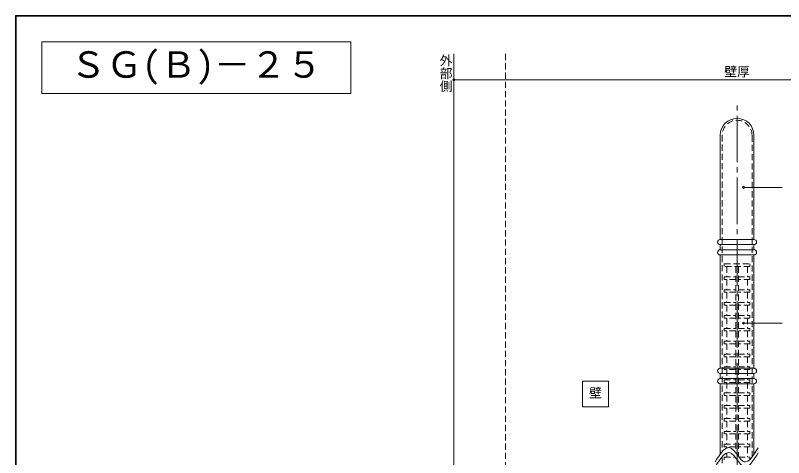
# Model space of a CAD drawing. Units: millimetres at full size, sheet at 1:2; details may follow other scales. Extents: x -280 to 891, y -194 to 194.
# Drawn here: x 330.3 to 628.6, y 22.5 to 194.2 of the extents above; entities that cross this region are included whole.
import ezdxf
from ezdxf.enums import TextEntityAlignment as Align

# ---------------------------------------------------------------- set-up
doc = ezdxf.new("R2010")
doc.units = ezdxf.units.MM
doc.header["$LTSCALE"] = 2
doc.header["$PDMODE"] = 32
doc.header["$PDSIZE"] = 0.8
doc.linetypes.add('CHAIN2', pattern=[12, 9, -1, 1, -1])
doc.linetypes.add('DASHED1', pattern=[1.8, 1.2, -0.6])
doc.layers.add('0-0_', color=7, linetype='Continuous', lineweight=9)
doc.layers.add('1-0_', color=5, linetype='Continuous', lineweight=9)
doc.styles.add('@ＭＳ ゴシック', font='')
doc.styles.add('ＭＳ ゴシック', font='')
doc.styles.get('@ＭＳ ゴシック').set_extended_font_data('@MS Gothic')
doc.styles.get('ＭＳ ゴシック').set_extended_font_data('MS Gothic')

msp = doc.modelspace()

# ---------------------------------------------------------------- linework, layer by layer
at = {"layer": '0-0_'}
for p, q in [((330.56, 193.9), (890.56, 193.9)), ((330.56, -193.9), (330.56, 193.9)), ((340.56, 183.9), (340.56, 163.9)), ((460.56, 183.9), (340.56, 183.9)), ((460.56, 163.9), (460.56, 183.9)), ((340.56, 163.9), (460.56, 163.9))]:
    msp.add_line(p, q, dxfattribs=at)
msp.add_lwpolyline([(890.84, 194.18), (330.28, 194.18), (330.28, -194.18)], dxfattribs=at)
at = {"layer": '1-0_', "color": 7}
for p, q in [((500.56, 179.2), (500.56, -70.8)), ((720.56, 169.2), (500.56, 169.2)), ((628.06, 127.425), (613.06, 127.425)), ((628.06, 74.7), (613.06, 74.7)), ((550.56, 52.2), (550.56, 42.2)), ((560.56, 52.2), (550.56, 52.2)), ((560.56, 42.2), (560.56, 52.2)), ((550.56, 42.2), (560.56, 42.2))]:
    msp.add_line(p, q, dxfattribs=at)
at = {"layer": '1-0_', "color": 7, "linetype": 'DASHED1'}
msp.add_line((520.56, 179.2), (520.56, -139.8), dxfattribs=at)
at = {"layer": '1-0_', "color": 6, "linetype": 'CHAIN2'}
msp.add_line((610.56, -150.8), (610.56, 159.2), dxfattribs=at)
at = {"layer": '1-0_', "color": 2}
for p, q in [((604.01, 147.65), (604.01, 107.2)), ((617.11, 107.2), (617.11, 147.65)), ((617.11, 107.2), (604.01, 107.2)), ((617.11, 105.2), (604.01, 105.2)), ((604.01, 105.2), (604.01, 103.2)), ((617.11, 103.2), (617.11, 105.2)), ((617.11, 103.2), (604.01, 103.2)), ((604.01, 101.2), (604.01, 57.2)), ((617.11, 101.2), (604.01, 101.2)), ((617.11, 57.2), (617.11, 101.2)), ((617.11, 57.2), (604.01, 57.2)), ((617.11, 55.2), (604.01, 55.2)), ((604.01, 55.2), (604.01, 53.2)), ((617.11, 53.2), (617.11, 55.2)), ((617.11, 53.2), (604.01, 53.2)), ((617.11, 51.2), (604.01, 51.2)), ((604.01, 51.2), (604.01, 23.847)), ((617.11, 23.792), (617.11, 51.2))]:
    msp.add_line(p, q, dxfattribs=at)
at = {"layer": '1-0_', "color": 2, "linetype": 'DASHED1'}
for p, q in [((604.76, 147.65), (604.76, 24.794)), ((616.36, 22.748), (616.36, 147.65)), ((604.76, 22.794), (604.76, -33.352))]:
    msp.add_line(p, q, dxfattribs=at)
at = {"layer": '1-0_', "linetype": 'DASHED1'}
for p, q in [((615.56, 96.7), (605.56, 96.7)), ((615.56, 97.7), (615.56, 96.7)), ((611.06, 92.7), (615.56, 92.7)), ((615.56, 92.7), (615.56, 91.7)), ((610.06, 91.7), (605.56, 91.7)), ((615.56, 91.7), (611.06, 91.7)), ((610.06, 86.7), (605.56, 86.7)), ((611.06, 87.7), (615.56, 87.7)), ((615.56, 86.7), (611.06, 86.7)), ((615.56, 87.7), (615.56, 86.7)), ((610.06, 81.7), (605.56, 81.7)), ((611.06, 82.7), (615.56, 82.7)), ((615.56, 81.7), (611.06, 81.7)), ((615.56, 82.7), (615.56, 81.7)), ((611.06, 77.7), (615.56, 77.7)), ((615.56, 77.7), (615.56, 76.7)), ((610.06, 76.7), (605.56, 76.7)), ((615.56, 76.7), (611.06, 76.7)), ((605.56, 71.7), (605.56, 72.7)), ((605.56, 72.7), (610.06, 72.7)), ((610.06, 71.7), (605.56, 71.7)), ((611.06, 72.7), (615.56, 72.7)), ((615.56, 71.7), (611.06, 71.7)), ((615.56, 72.7), (615.56, 71.7)), ((605.56, 66.7), (605.56, 67.7)), ((605.56, 67.7), (610.06, 67.7)), ((610.06, 66.7), (605.56, 66.7)), ((611.06, 67.7), (615.56, 67.7)), ((615.56, 66.7), (611.06, 66.7)), ((615.56, 67.7), (615.56, 66.7)), ((611.06, 62.7), (615.56, 62.7)), ((615.56, 62.7), (615.56, 61.7)), ((610.06, 61.7), (605.56, 61.7)), ((615.56, 61.7), (611.06, 61.7)), ((605.56, 56.7), (605.56, 57.7)), ((605.56, 57.7), (610.06, 57.7)), ((610.06, 56.7), (605.56, 56.7)), ((611.06, 57.7), (615.56, 57.7)), ((615.56, 56.7), (611.06, 56.7)), ((615.56, 57.7), (615.56, 56.7)), ((610.06, 51.7), (605.56, 51.7)), ((611.06, 52.7), (615.56, 52.7)), ((615.56, 51.7), (611.06, 51.7)), ((615.56, 52.7), (615.56, 51.7)), ((610.06, 46.7), (605.56, 46.7)), ((611.06, 47.7), (615.56, 47.7)), ((615.56, 46.7), (611.06, 46.7)), ((615.56, 47.7), (615.56, 46.7)), ((611.06, 42.7), (615.56, 42.7)), ((615.56, 42.7), (615.56, 41.7)), ((610.06, 41.7), (605.56, 41.7)), ((615.56, 41.7), (611.06, 41.7)), ((610.06, 36.7), (605.56, 36.7)), ((611.06, 37.7), (615.56, 37.7)), ((615.56, 36.7), (611.06, 36.7)), ((615.56, 37.7), (615.56, 36.7)), ((610.06, 31.7), (605.56, 31.7)), ((611.06, 32.7), (615.56, 32.7)), ((615.56, 31.7), (611.06, 31.7)), ((615.56, 32.7), (615.56, 31.7)), ((611.06, 27.7), (615.56, 27.7)), ((615.56, 27.7), (615.56, 26.7)), ((610.06, 26.7), (605.56, 26.7)), ((615.56, 26.7), (611.06, 26.7)), ((605.56, 21.7), (605.56, 22.7)), ((605.56, 22.7), (609.769, 22.7)), ((611.336, 22.7), (615.56, 22.7)), ((615.56, 22.7), (615.56, 21.827))]:
    msp.add_line(p, q, dxfattribs=at)
at = {"layer": '1-0_', "color": 4, "linetype": 'DASHED1'}
for p, q in [((606.56, 96.7), (606.56, 92.7)), ((610.06, 96.7), (610.06, 24.345)), ((611.06, 96.7), (611.06, 23.035)), ((614.56, 96.7), (614.56, 92.7)), ((606.56, 91.7), (606.56, 87.7)), ((614.56, 91.7), (614.56, 87.7)), ((606.56, 86.7), (606.56, 82.7)), ((614.56, 86.7), (614.56, 82.7)), ((606.56, 81.7), (606.56, 77.7)), ((614.56, 81.7), (614.56, 77.7)), ((606.56, 76.7), (606.56, 72.7)), ((614.56, 76.7), (614.56, 72.7)), ((606.56, 71.7), (606.56, 67.7)), ((614.56, 71.7), (614.56, 67.7)), ((606.56, 66.7), (606.56, 62.7)), ((614.56, 66.7), (614.56, 62.7)), ((606.56, 61.7), (606.56, 57.7)), ((614.56, 61.7), (614.56, 57.7)), ((606.56, 56.7), (606.56, 52.7)), ((614.56, 56.7), (614.56, 52.7)), ((606.56, 51.7), (606.56, 47.7)), ((614.56, 51.7), (614.56, 47.7)), ((606.56, 46.7), (606.56, 42.7)), ((614.56, 46.7), (614.56, 42.7)), ((606.56, 41.7), (606.56, 37.7)), ((614.56, 41.7), (614.56, 37.7)), ((606.56, 36.7), (606.56, 32.7)), ((614.56, 36.7), (614.56, 32.7)), ((606.56, 31.7), (606.56, 27.7)), ((614.56, 31.7), (614.56, 27.7)), ((606.56, 26.7), (606.56, 26.283)), ((606.56, 24.283), (606.56, 22.7)), ((614.56, 26.7), (614.56, 22.7))]:
    msp.add_line(p, q, dxfattribs=at)
at = {"layer": '1-0_', "linetype": 'DASHED1'}
for points in [[(605.56, 96.7), (605.56, 97.7), (615.56, 97.7)], [(605.56, 91.7), (605.56, 92.7), (610.06, 92.7)], [(605.56, 86.7), (605.56, 87.7), (610.06, 87.7)], [(605.56, 81.7), (605.56, 82.7), (610.06, 82.7)], [(605.56, 76.7), (605.56, 77.7), (610.06, 77.7)], [(605.56, 61.7), (605.56, 62.7), (610.06, 62.7)], [(605.56, 51.7), (605.56, 52.7), (610.06, 52.7)], [(605.56, 46.7), (605.56, 47.7), (610.06, 47.7)], [(605.56, 41.7), (605.56, 42.7), (610.06, 42.7)], [(605.56, 36.7), (605.56, 37.7), (610.06, 37.7)], [(605.56, 31.7), (605.56, 32.7), (610.06, 32.7)], [(605.56, 26.7), (605.56, 27.7), (610.06, 27.7)]]:
    msp.add_lwpolyline(points, dxfattribs=at)
at = {"layer": '1-0_', "color": 3}
for points in [[(602.06, 20.95), (602.612, 21.813), (603.563, 23.245), (604.513, 24.525), (605.459, 25.556), (606.4, 26.241), (607.335, 26.484), (607.875, 26.384), (608.393, 26.107), (609.281, 25.295), (610.165, 24.217), (611.045, 23.054), (611.922, 21.989), (612.8, 21.205), (613.309, 20.95), (613.819, 20.878), (614.699, 21.149), (615.58, 21.843), (616.463, 22.867), (617.346, 24.13), (618.23, 25.537), (618.743, 26.384)], [(602.06, 18.95), (602.612, 19.813), (603.563, 21.245), (604.513, 22.525), (605.459, 23.556), (606.4, 24.241), (607.335, 24.484), (607.875, 24.384), (608.393, 24.107), (609.281, 23.295), (610.165, 22.217), (611.045, 21.054), (611.922, 19.989), (612.8, 19.205), (613.309, 18.95), (613.819, 18.878), (614.699, 19.149), (615.58, 19.843), (616.463, 20.867), (617.346, 22.13), (618.23, 23.537), (618.743, 24.384)]]:
    msp.add_lwpolyline(points, dxfattribs=at)
at = {"layer": '1-0_', "color": 2}
for centre, radius, start, end in [((610.56, 147.65), 6.55, 0, 180), ((604.01, 106.2), 1, 90, 180), ((604.01, 106.2), 1, 180, 270), ((617.11, 106.2), 1, 0, 90), ((617.11, 106.2), 1, 270, 0), ((604.01, 102.2), 1, 90, 180), ((604.01, 102.2), 1, 180, 270), ((617.11, 102.2), 1, 0, 90), ((617.11, 102.2), 1, 270, 0), ((604.01, 56.2), 1, 90, 180), ((617.11, 56.2), 1, 0, 90), ((604.01, 56.2), 1, 180, 270), ((617.11, 56.2), 1, 270, 0), ((604.01, 52.2), 1, 90, 180), ((604.01, 52.2), 1, 180, 270), ((617.11, 52.2), 1, 0, 90), ((617.11, 52.2), 1, 270, 0)]:
    msp.add_arc(centre, radius, start, end, dxfattribs=at)
at = {"layer": '1-0_', "color": 2, "linetype": 'DASHED1'}
msp.add_arc((610.56, 147.65), 5.8, 0, 180, dxfattribs=at)
at = {"layer": '1-0_', "color": 7}
msp.add_point((500.56, 169.2), dxfattribs=at)
at = {"layer": '1-0_', "color": 2}
for p in [(613.06, 127.425), (613.06, 74.7)]:
    msp.add_point(p, dxfattribs=at)

# ---------------------------------------------------------------- texts
at = {"layer": '0-0_', "style": 'ＭＳ ゴシック'}
msp.add_text('ＳＧ(Ｂ)－２５', height=10.26, dxfattribs=at).set_placement((351.56, 166.9), align=Align.BOTTOM_LEFT)
at = {"layer": '1-0_', "color": 7, "style": '@ＭＳ ゴシック'}
msp.add_text('外部側', height=3.666, rotation=270, dxfattribs=at).set_placement((494.56, 179.2), align=Align.BOTTOM_LEFT)
at = {"layer": '1-0_', "color": 7, "style": 'ＭＳ ゴシック'}
for s, p in [('壁厚', (605.56, 169.4)), ('壁', (553.06, 44.7))]:
    msp.add_text(s, height=3.666, dxfattribs=at).set_placement(p, align=Align.BOTTOM_LEFT)

doc.saveas('drawing.dxf')
